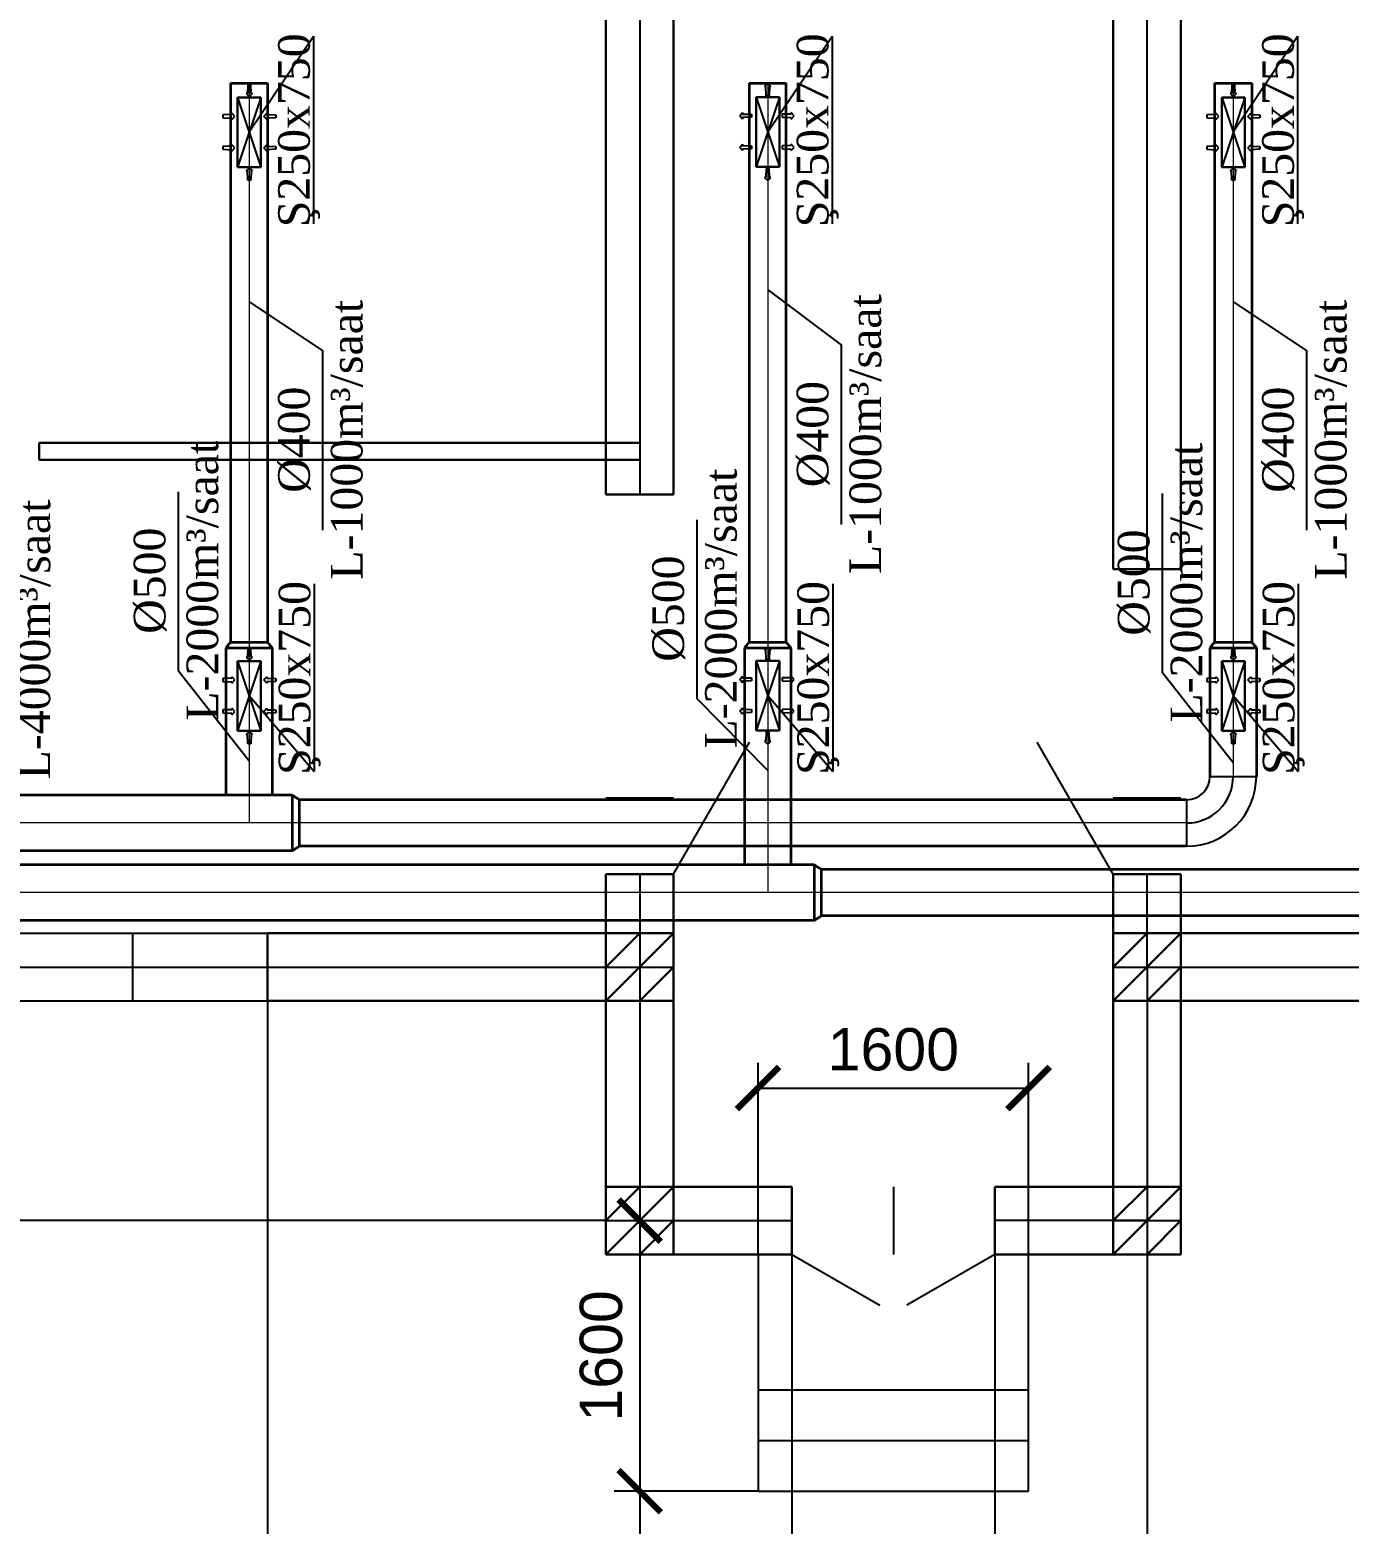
# Model space of a CAD drawing. Header units: inches. Extents: x 23 to 100097, y 11 to 104145.
# Drawn here: x 35734 to 43535, y 83926 to 92763 of the extents above; entities that cross this region are included whole.
import ezdxf

# ---------------------------------------------------------------- set-up
doc = ezdxf.new("R2010")
doc.units = ezdxf.units.IN
doc.header["$MEASUREMENT"] = 0
doc.layers.add('nad', color=1, linetype='Continuous', lineweight=9)
doc.layers.add('стены', color=42, linetype='Continuous', lineweight=40)
doc.layers.add('TEKST', color=7, linetype='Continuous')
doc.styles.add('ilqar text 001', font='', dxfattribs={"height": 300})
doc.styles.get("Standard").update_dxf_attribs({"font": 'arial.ttf'})
doc.styles.get('ilqar text 001').set_extended_font_data('A3 Times AzLat')
doc.dimstyles.new('ISO-25', dxfattribs={"dimtxt": 250, "dimasz": 250, "dimexe": 150, "dimexo": 0.625, "dimgap": 100, "dimtad": 1, "dimdec": 0, "dimtxsty": 'Standard', "dimblk": 'ARCHTICK', "dimcen": 2.5, "dimadec": 0, "dimazin": 0, "dimtfac": 1, "dimtdec": 0, "dimtmove": 0, "dimatfit": 3, "dimfxl": 1, "dimarcsym": 0})

# ---------------------------------------------------------------- blocks, each defined once
blk = doc.blocks.new('_ArchTick')
at = {"layer": 'nad', "color": 0, "const_width": 0.15}
blk.add_lwpolyline([(-0.5, -0.5), (0.5, 0.5)], dxfattribs=at)
blk = doc.blocks.new('*D164')
at = {"color": 0, "lineweight": -2, "transparency": 16777216}
for p, q in [((35539.5, 87019.8), (35539.5, 83044.3)), ((37139.5, 87019.8), (37139.5, 83044.3)), ((35539.5, 83194.3), (37139.5, 83194.3))]:
    blk.add_line(p, q, dxfattribs=at)
at = {"layer": 'Defpoints', "color": 0, "transparency": 16777216}
for p in [(35539.5, 87020.4), (37139.5, 87020.4), (37139.5, 83194.3)]:
    blk.add_point(p, dxfattribs=at)
at = {"color": 0, "lineweight": -2, "transparency": 16777216, "xscale": 250, "yscale": 250, "zscale": 250, "rotation": 180}
blk.add_blockref('_ArchTick', (35539.5, 83194.3), dxfattribs=at)
at = {"color": 0, "lineweight": -2, "transparency": 16777216, "xscale": 250, "yscale": 250, "zscale": 250}
blk.add_blockref('_ArchTick', (37139.5, 83194.3), dxfattribs=at)
at = {"color": 0, "transparency": 16777216, "insert": (36339.5, 83422), "char_height": 250, "attachment_point": 5}
blk.add_mtext('1600', dxfattribs=at)
blk = doc.blocks.new('*D165')
at = {"color": 0, "lineweight": -2, "transparency": 16777216}
for p, q in [((37139.5, 87019.8), (37139.5, 83044.3)), ((39339.5, 85719.8), (39339.5, 83044.3)), ((37139.5, 83194.3), (39339.5, 83194.3))]:
    blk.add_line(p, q, dxfattribs=at)
at = {"layer": 'Defpoints', "color": 0, "transparency": 16777216}
for p in [(37139.5, 87020.4), (39339.5, 85720.4), (39339.5, 83194.3)]:
    blk.add_point(p, dxfattribs=at)
at = {"color": 0, "lineweight": -2, "transparency": 16777216, "xscale": 250, "yscale": 250, "zscale": 250, "rotation": 180}
blk.add_blockref('_ArchTick', (37139.5, 83194.3), dxfattribs=at)
at = {"color": 0, "lineweight": -2, "transparency": 16777216, "xscale": 250, "yscale": 250, "zscale": 250}
blk.add_blockref('_ArchTick', (39339.5, 83194.3), dxfattribs=at)
at = {"color": 0, "transparency": 16777216, "insert": (38239.5, 83422), "char_height": 250, "attachment_point": 5}
blk.add_mtext('2200', dxfattribs=at)
blk = doc.blocks.new('*D166')
at = {"color": 0, "lineweight": -2, "transparency": 16777216}
for p, q in [((39339.5, 85719.8), (39339.5, 83044.3)), ((40239.5, 85519.8), (40239.5, 83044.3)), ((39339.5, 83194.3), (40239.5, 83194.3))]:
    blk.add_line(p, q, dxfattribs=at)
at = {"layer": 'Defpoints', "color": 0, "transparency": 16777216}
for p in [(39339.5, 85720.4), (40239.5, 85520.4), (40239.5, 83194.3)]:
    blk.add_point(p, dxfattribs=at)
at = {"color": 0, "lineweight": -2, "transparency": 16777216, "xscale": 250, "yscale": 250, "zscale": 250, "rotation": 180}
blk.add_blockref('_ArchTick', (39339.5, 83194.3), dxfattribs=at)
at = {"color": 0, "lineweight": -2, "transparency": 16777216, "xscale": 250, "yscale": 250, "zscale": 250}
blk.add_blockref('_ArchTick', (40239.5, 83194.3), dxfattribs=at)
at = {"color": 0, "transparency": 16777216, "insert": (39789.5, 83422), "char_height": 250, "attachment_point": 5}
blk.add_mtext('900', dxfattribs=at)
blk = doc.blocks.new('*D167')
at = {"color": 0, "lineweight": -2, "transparency": 16777216}
for p, q in [((40239.5, 85519.8), (40239.5, 83044.3)), ((41439.5, 85519.8), (41439.5, 83044.3)), ((40239.5, 83194.3), (41439.5, 83194.3))]:
    blk.add_line(p, q, dxfattribs=at)
at = {"layer": 'Defpoints', "color": 0, "transparency": 16777216}
for p in [(40239.5, 85520.4), (41439.5, 85520.4), (41439.5, 83194.3)]:
    blk.add_point(p, dxfattribs=at)
at = {"color": 0, "lineweight": -2, "transparency": 16777216, "xscale": 250, "yscale": 250, "zscale": 250, "rotation": 180}
blk.add_blockref('_ArchTick', (40239.5, 83194.3), dxfattribs=at)
at = {"color": 0, "lineweight": -2, "transparency": 16777216, "xscale": 250, "yscale": 250, "zscale": 250}
blk.add_blockref('_ArchTick', (41439.5, 83194.3), dxfattribs=at)
at = {"color": 0, "transparency": 16777216, "insert": (40839.5, 83422), "char_height": 250, "attachment_point": 5}
blk.add_mtext('1200', dxfattribs=at)
blk = doc.blocks.new('*D170')
at = {"color": 0, "lineweight": -2, "transparency": 16777216}
for p, q in [((39339.5, 85720.4), (39339.5, 84120.4)), ((39340.2, 85720.4), (39489.5, 85720.4)), ((40038.9, 84120.4), (39189.5, 84120.4))]:
    blk.add_line(p, q, dxfattribs=at)
at = {"layer": 'Defpoints', "color": 0, "transparency": 16777216}
for p in [(39339.5, 85720.4), (39339.5, 84120.4), (40039.5, 84120.4)]:
    blk.add_point(p, dxfattribs=at)
at = {"color": 0, "lineweight": -2, "transparency": 16777216, "xscale": 250, "yscale": 250, "zscale": 250}
for p, rotation in [((39339.5, 85720.4), 90), ((39339.5, 84120.4), 270)]:
    blk.add_blockref('_ArchTick', p, dxfattribs=dict(at, rotation=rotation))
at = {"color": 0, "transparency": 16777216, "insert": (39111.9, 84920.4), "char_height": 250, "attachment_point": 5, "rotation": 90}
blk.add_mtext('1600', dxfattribs=at)
blk = doc.blocks.new('*D171')
at = {"color": 0, "lineweight": -2, "transparency": 16777216}
for p, q in [((40039.5, 85721), (40039.5, 86654.5)), ((41639.5, 85721), (41639.5, 86654.5)), ((40039.5, 86504.5), (41639.5, 86504.5))]:
    blk.add_line(p, q, dxfattribs=at)
at = {"layer": 'Defpoints', "color": 0, "transparency": 16777216}
for p in [(41639.5, 86504.5), (40039.5, 85720.4), (41639.5, 85720.4)]:
    blk.add_point(p, dxfattribs=at)
at = {"color": 0, "lineweight": -2, "transparency": 16777216, "xscale": 250, "yscale": 250, "zscale": 250, "rotation": 180}
blk.add_blockref('_ArchTick', (40039.5, 86504.5), dxfattribs=at)
at = {"color": 0, "lineweight": -2, "transparency": 16777216, "xscale": 250, "yscale": 250, "zscale": 250}
blk.add_blockref('_ArchTick', (41639.5, 86504.5), dxfattribs=at)
at = {"color": 0, "transparency": 16777216, "insert": (40839.5, 86732.1), "char_height": 250, "attachment_point": 5}
blk.add_mtext('1600', dxfattribs=at)
blk = doc.blocks.new('*D172')
at = {"color": 0, "lineweight": -2, "transparency": 16777216}
for p, q in [((42339.5, 85719.8), (42339.5, 83044.3)), ((41439.5, 85519.8), (41439.5, 83044.3)), ((41439.5, 83194.3), (42339.5, 83194.3))]:
    blk.add_line(p, q, dxfattribs=at)
at = {"layer": 'Defpoints', "color": 0, "transparency": 16777216}
for p in [(42339.5, 85720.4), (41439.5, 85520.4), (42339.5, 83194.3)]:
    blk.add_point(p, dxfattribs=at)
at = {"color": 0, "lineweight": -2, "transparency": 16777216, "xscale": 250, "yscale": 250, "zscale": 250, "rotation": 180}
blk.add_blockref('_ArchTick', (41439.5, 83194.3), dxfattribs=at)
at = {"color": 0, "lineweight": -2, "transparency": 16777216, "xscale": 250, "yscale": 250, "zscale": 250}
blk.add_blockref('_ArchTick', (42339.5, 83194.3), dxfattribs=at)
at = {"color": 0, "transparency": 16777216, "insert": (41889.5, 83422), "char_height": 250, "attachment_point": 5}
blk.add_mtext('900', dxfattribs=at)
blk = doc.blocks.new('*D173')
at = {"color": 0, "lineweight": -2, "transparency": 16777216}
for p, q in [((44539.5, 87019.8), (44539.5, 83044.3)), ((42339.5, 85719.8), (42339.5, 83044.3)), ((42339.5, 83194.3), (44539.5, 83194.3))]:
    blk.add_line(p, q, dxfattribs=at)
at = {"layer": 'Defpoints', "color": 0, "transparency": 16777216}
for p in [(44539.5, 87020.4), (42339.5, 85720.4), (44539.5, 83194.3)]:
    blk.add_point(p, dxfattribs=at)
at = {"color": 0, "lineweight": -2, "transparency": 16777216, "xscale": 250, "yscale": 250, "zscale": 250, "rotation": 180}
blk.add_blockref('_ArchTick', (42339.5, 83194.3), dxfattribs=at)
at = {"color": 0, "lineweight": -2, "transparency": 16777216, "xscale": 250, "yscale": 250, "zscale": 250}
blk.add_blockref('_ArchTick', (44539.5, 83194.3), dxfattribs=at)
at = {"color": 0, "transparency": 16777216, "insert": (43439.5, 83422), "char_height": 250, "attachment_point": 5}
blk.add_mtext('2200', dxfattribs=at)
blk = doc.blocks.new('*D176')
at = {"color": 0, "lineweight": -2, "transparency": 16777216}
for p, q in [((33138.9, 87220.4), (31289.6, 87220.4)), ((31439.6, 87220.4), (31439.6, 85720.4)), ((39138.9, 85720.4), (31289.6, 85720.4))]:
    blk.add_line(p, q, dxfattribs=at)
at = {"layer": 'Defpoints', "color": 0, "transparency": 16777216}
for p in [(33139.5, 87220.4), (31439.6, 85720.4), (39139.5, 85720.4)]:
    blk.add_point(p, dxfattribs=at)
at = {"color": 0, "lineweight": -2, "transparency": 16777216, "xscale": 250, "yscale": 250, "zscale": 250}
for p, rotation in [((31439.6, 87220.4), 90), ((31439.6, 85720.4), 270)]:
    blk.add_blockref('_ArchTick', p, dxfattribs=dict(at, rotation=rotation))
at = {"color": 0, "transparency": 16777216, "insert": (31211.9, 86470.4), "char_height": 250, "attachment_point": 5, "rotation": 90}
blk.add_mtext('1500', dxfattribs=at)
blk = doc.blocks.new('111')
at = {"color": 3, "lineweight": -2}
for p, q in [((753755, -19780, 0), (753770, -19780, 0)), ((753789, -19811, 0), (753755, -19780, 0)), ((753770, -19780, 0), (753773, -19682, 0)), ((753773, -19682, 0), (753805, -19682, 0)), ((753824, -19780, 0), (753789, -19811, 0)), ((753805, -19682, 0), (753809, -19780, 0)), ((753809, -19780, 0), (753824, -19780, 0)), ((753504, -20013, 0), (753601, -20009, 0)), ((753504, -20045, 0), (753504, -20013, 0)), ((753601, -20048, 0), (753504, -20045, 0)), ((753601, -20009, 0), (753601, -19994, 0)), ((753601, -19994, 0), (753632, -20029, 0)), ((753632, -20029, 0), (753601, -20063, 0)), ((753601, -20063, 0), (753601, -20048, 0)), ((753976, -19994, 0), (753944, -20029, 0)), ((753944, -20029, 0), (753976, -20063, 0)), ((753976, -20009, 0), (753976, -19994, 0)), ((754073, -20013, 0), (753976, -20009, 0)), ((753976, -20048, 0), (754073, -20045, 0)), ((753976, -20063, 0), (753976, -20048, 0)), ((754073, -20045, 0), (754073, -20013, 0)), ((753504, -20352, 0), (753601, -20349, 0)), ((753504, -20384, 0), (753504, -20352, 0)), ((753601, -20387, 0), (753504, -20384, 0)), ((753601, -20349, 0), (753601, -20334, 0)), ((753601, -20334, 0), (753632, -20368, 0)), ((753632, -20368, 0), (753601, -20402, 0)), ((753601, -20402, 0), (753601, -20387, 0)), ((753976, -20334, 0), (753944, -20368, 0)), ((753944, -20368, 0), (753976, -20402, 0)), ((753976, -20349, 0), (753976, -20334, 0)), ((754073, -20352, 0), (753976, -20349, 0)), ((753976, -20387, 0), (754073, -20384, 0)), ((753976, -20402, 0), (753976, -20387, 0)), ((754073, -20384, 0), (754073, -20352, 0)), ((753789, -20582, 0), (753755, -20613, 0)), ((753824, -20613, 0), (753789, -20582, 0)), ((753755, -20613, 0), (753770, -20613, 0)), ((753770, -20613, 0), (753773, -20711, 0)), ((753773, -20711, 0), (753805, -20711, 0)), ((753805, -20711, 0), (753809, -20613, 0)), ((753809, -20613, 0), (753824, -20613, 0))]:
    blk.add_line(p, q, dxfattribs=at)
at = {"layer": 'стены', "color": 3, "lineweight": 30}
for p, q in [((753914, -19821, 0), (753664, -19821, 0)), ((753664, -19821, 0), (753664, -20571, 0)), ((753914, -20571, 0), (753914, -19821, 0)), ((753664, -20571, 0), (753914, -20571, 0))]:
    blk.add_line(p, q, dxfattribs=at)
at = {"layer": 'стены', "color": 3, "lineweight": -2}
for p, q in [((753914, -20571, 0), (753664, -19821, 0)), ((753664, -20571, 0), (753914, -19821, 0))]:
    blk.add_line(p, q, dxfattribs=at)
blk = doc.blocks.new('ADADADAD')
at = {"color": 5, "lineweight": -2}
for p, q in [((749438, -18128, 0), (749404, -18159, 0)), ((749404, -18159, 0), (749419, -18159, 0)), ((749419, -18159, 0), (749422, -18257, 0)), ((749473, -18159, 0), (749438, -18128, 0)), ((749454, -18257, 0), (749458, -18159, 0)), ((749458, -18159, 0), (749473, -18159, 0)), ((749422, -18257, 0), (749454, -18257, 0)), ((749186, -18449, 0), (749155, -18483, 0)), ((749155, -18483, 0), (749186, -18517, 0)), ((749186, -18464, 0), (749186, -18449, 0)), ((749283, -18467, 0), (749186, -18464, 0)), ((749283, -18499, 0), (749283, -18467, 0)), ((749612, -18467, 0), (749709, -18464, 0)), ((749612, -18499, 0), (749612, -18467, 0)), ((749709, -18464, 0), (749709, -18449, 0)), ((749709, -18449, 0), (749740, -18483, 0)), ((749740, -18483, 0), (749709, -18517, 0)), ((749186, -18502, 0), (749283, -18499, 0)), ((749186, -18517, 0), (749186, -18502, 0)), ((749709, -18502, 0), (749612, -18499, 0)), ((749709, -18517, 0), (749709, -18502, 0)), ((749186, -18788, 0), (749155, -18823, 0)), ((749186, -18803, 0), (749186, -18788, 0)), ((749283, -18807, 0), (749186, -18803, 0)), ((749283, -18839, 0), (749283, -18807, 0)), ((749612, -18807, 0), (749709, -18803, 0)), ((749612, -18839, 0), (749612, -18807, 0)), ((749709, -18803, 0), (749709, -18788, 0)), ((749709, -18788, 0), (749740, -18823, 0)), ((749155, -18823, 0), (749186, -18857, 0)), ((749186, -18842, 0), (749283, -18839, 0)), ((749186, -18857, 0), (749186, -18842, 0)), ((749709, -18842, 0), (749612, -18839, 0)), ((749740, -18823, 0), (749709, -18857, 0)), ((749709, -18857, 0), (749709, -18842, 0)), ((749404, -19137, 0), (749419, -19137, 0)), ((749438, -19168, 0), (749404, -19137, 0)), ((749419, -19137, 0), (749422, -19039, 0)), ((749422, -19039, 0), (749454, -19039, 0)), ((749473, -19137, 0), (749438, -19168, 0)), ((749454, -19039, 0), (749458, -19137, 0)), ((749458, -19137, 0), (749473, -19137, 0))]:
    blk.add_line(p, q, dxfattribs=at)
at = {"layer": 'стены', "color": 5, "lineweight": 30}
for p, q in [((749563, -18275, 0), (749313, -18275, 0)), ((749313, -18275, 0), (749313, -19025, 0)), ((749563, -19025, 0), (749563, -18275, 0)), ((749313, -19025, 0), (749563, -19025, 0))]:
    blk.add_line(p, q, dxfattribs=at)
at = {"layer": 'стены', "color": 5, "lineweight": -2}
for p, q in [((749563, -19025, 0), (749313, -18275, 0)), ((749313, -19025, 0), (749563, -18275, 0))]:
    blk.add_line(p, q, dxfattribs=at)

msp = doc.modelspace()

# ---------------------------------------------------------------- linework, layer by layer
at = {"lineweight": 30}
for p, q in [((39139.5, 96631.5), (39139.5, 90014.1)), ((39539.5, 96631.5), (39539.5, 90014.1)), ((42139.5, 89573.3), (42139.5, 96631.5)), ((42539.5, 89573.3), (42539.5, 96631.5)), ((39339.5, 90320.4), (35789.5, 90320.4)), ((35789.5, 90320.4), (35789.5, 90220.4)), ((39339.5, 90220.4), (35789.5, 90220.4)), ((39139.5, 90014.1), (39539.5, 90014.1)), ((42139.5, 89573.3), (42539.5, 89573.3)), ((39139.5, 87770.4), (39139.5, 87220.4)), ((39139.5, 87770.4), (39539.5, 87770.4)), ((39539.5, 87770.4), (39539.5, 87220.4)), ((42139.5, 87220.4), (42139.5, 87770.4)), ((42139.5, 87770.4), (42539.5, 87770.4)), ((42539.5, 87220.4), (42539.5, 87770.4)), ((37139.5, 87420.4), (39539.5, 87420.4)), ((37139.5, 87420.4), (37139.5, 87020.4)), ((39539.5, 87420.4), (39139.5, 87020.4)), ((39139.5, 87220.4), (39339.5, 87420.4)), ((42139.5, 87420.4), (44539.5, 87420.4)), ((42539.5, 87420.4), (42139.5, 87020.4)), ((42139.5, 87220.4), (42339.5, 87420.4)), ((39139.5, 87220.4), (39139.5, 85720.4)), ((39339.5, 87020.4), (39539.5, 87220.4)), ((39539.5, 87220.4), (39539.5, 85720.4)), ((42139.5, 87220.4), (42139.5, 85720.4)), ((42339.5, 87020.4), (42539.5, 87220.4)), ((42539.5, 87220.4), (42539.5, 85720.4)), ((37139.5, 87020.4), (39539.5, 87020.4)), ((42139.5, 87020.4), (44539.5, 87020.4)), ((39539.5, 85920.4), (39139.5, 85520.4)), ((39139.5, 85720.4), (39339.5, 85920.4)), ((39339.5, 85920.4), (40239.5, 85920.4)), ((40239.5, 85920.4), (40239.5, 85520.4)), ((42339.5, 85920.4), (41439.5, 85920.4)), ((41439.5, 85920.4), (41439.5, 85520.4)), ((42539.5, 85920.4), (42139.5, 85520.4)), ((42139.5, 85720.4), (42339.5, 85920.4)), ((39339.5, 85520.4), (39539.5, 85720.4)), ((42339.5, 85520.4), (42539.5, 85720.4)), ((39339.5, 85520.4), (40239.5, 85520.4)), ((42339.5, 85520.4), (41439.5, 85520.4))]:
    msp.add_line(p, q, dxfattribs=at)
for p, q in [((39339.5, 96631.5), (39339.5, 90014.1)), ((42339.5, 89573.3), (42339.5, 96631.5)), ((39539.5, 87770.4), (39989.5, 88549.8)), ((42139.5, 87770.4), (41689.5, 88549.8)), ((39139.5, 88220.4), (39539.5, 88220.4)), ((42139.5, 88220.4), (42539.5, 88220.4)), ((39339.5, 87770.4), (39339.5, 87220.4)), ((42339.5, 87220.4), (42339.5, 87770.4)), ((35539.5, 87420.4), (37139.5, 87420.4)), ((36339.5, 87420.4), (36339.5, 87020.4)), ((35539.5, 87220.4), (37139.5, 87220.4)), ((37139.5, 87220.4), (39539.5, 87220.4)), ((39339.5, 87220.4), (39339.5, 85720.4)), ((42139.5, 87220.4), (44539.5, 87220.4)), ((42339.5, 87220.4), (42339.5, 85720.4)), ((35539.5, 87020.4), (37139.5, 87020.4)), ((40839.5, 85920.4), (40839.5, 85520.4)), ((39139.5, 85720.4), (39539.5, 85720.4)), ((39339.5, 85720.4), (40239.5, 85720.4)), ((40039.5, 85520.4), (40039.5, 85720.4)), ((42339.5, 85720.4), (41439.5, 85720.4)), ((41639.5, 85520.4), (41639.5, 85720.4)), ((42139.5, 85720.4), (42539.5, 85720.4)), ((40039.5, 85520.4), (40039.5, 84120.4)), ((40239.5, 85520.4), (40759.1, 85220.4)), ((41439.5, 85520.4), (40919.9, 85220.4)), ((41639.5, 84120.4), (41639.5, 85520.4)), ((40039.5, 84720.4), (41639.5, 84720.4)), ((40039.5, 84420.4), (41639.5, 84420.4)), ((40039.5, 84120.4), (41639.5, 84120.4))]:
    msp.add_line(p, q)
at = {"color": 1}
for p, q in [((37029.8, 92160, 0), (37411.1, 92725.4, 0.6)), ((37411.1, 92725.4, 0.6), (37411.1, 91616.1, 0.6)), ((40096.6, 92160), (40477.9, 92725.4, 0.6)), ((40477.9, 92725.4, 0.6), (40477.9, 91616.1, 0.6)), ((42848.7, 92160, 0), (43230, 92725.4, 0.6)), ((43230, 92725.4, 0.6), (43230, 91616.1, 0.6)), ((37414.4, 89486.3, 0.6), (37414.4, 88377, 0.6)), ((40481.2, 89486.3, 0.6), (40481.2, 88377, 0.6)), ((43233.3, 89486.3, 0.6), (43233.3, 88377, 0.6)), ((37029.8, 88826.5, 0), (37414.4, 88377, 0.6)), ((40096.6, 88826.5), (40481.2, 88377, 0.6)), ((42848.7, 88826.5, 0), (43233.3, 88377, 0.6))]:
    msp.add_line(p, q, dxfattribs=at)
at = {"color": 3, "lineweight": 0, "ltscale": 30}
for p, q in [((37029.8, 92448.6, 0), (37029.8, 88072.3, 0)), ((42848.7, 92448.6, 0), (42848.7, 88347, 0)), ((42574, 88072.3), (33087.2, 88072.3))]:
    msp.add_line(p, q, dxfattribs=at)
at = {"color": 5, "lineweight": 0, "ltscale": 30}
for p, q in [((40096.6, 92448.6), (40096.6, 87660.2)), ((45135.8, 87660.2), (33087.2, 87660.2))]:
    msp.add_line(p, q, dxfattribs=at)
at = {"color": 5}
for p, q in [((40096.6, 91225.9), (40533, 90897.9, 0)), ((40533, 89837.5, 0), (40533, 90897.9, 0)), ((39679, 88805.7, 0), (39679, 89866.1, 0)), ((40096.6, 88383.4), (39679, 88805.7, 0))]:
    msp.add_line(p, q, dxfattribs=at)
at = {"color": 3}
for p, q in [((37029.8, 91154.5, 0), (37466.2, 90865, 0)), ((42848.7, 91154.5, 0), (43285.1, 90865, 0)), ((37466.2, 89804.5, 0), (37466.2, 90865, 0)), ((43285.1, 89804.5, 0), (43285.1, 90865, 0)), ((36612.7, 88970.5, 0), (36612.7, 90031, 0)), ((42431.6, 88959.5, 0), (42431.6, 90020, 0)), ((37029.8, 88438.3, 0), (36612.7, 88970.5, 0)), ((42848.7, 88427.3, 0), (42431.6, 88959.5, 0))]:
    msp.add_line(p, q, dxfattribs=at)
at = {"color": 3, "ltscale": 500}
for p, q in [((42711.3, 88347, 0), (42986.1, 88347, 0)), ((42574, 88209.6, 0), (42574, 87934.9, 0))]:
    msp.add_line(p, q, dxfattribs=at)
at = {"lineweight": 30}
for points in [[(39139.5, 87020.4), (39539.5, 87020.4), (39539.5, 87420.4), (39139.5, 87420.4)], [(42139.5, 87020.4), (42539.5, 87020.4), (42539.5, 87420.4), (42139.5, 87420.4)], [(39139.5, 85520.4), (39539.5, 85520.4), (39539.5, 85920.4), (39139.5, 85920.4)], [(42139.5, 85520.4), (42539.5, 85520.4), (42539.5, 85920.4), (42139.5, 85920.4)]]:
    msp.add_lwpolyline(points, close=True, dxfattribs=at)
at = {"color": 3, "ltscale": 500}
for radius in [137.4, 412.1, 274.7]:
    msp.add_arc((42574, 88347, 0), radius, 270, 0, dxfattribs=at)
at = {"layer": 'TEKST', "color": 3, "lineweight": 35, "ltscale": 0.95}
for p, q in [((36919.9, 92448.6, 0), (36919.9, 89142, 0)), ((36919.9, 92448.6, 0), (37139.7, 92448.6, 0)), ((37139.7, 92448.6, 0), (37139.7, 89142, 0)), ((42738.8, 92448.6, 0), (42738.8, 89142, 0)), ((42738.8, 92448.6, 0), (42958.6, 92448.6, 0)), ((42958.6, 92448.6, 0), (42958.6, 89142, 0)), ((36919.9, 89142, 0), (36892.4, 89108.2, 0)), ((36892.4, 89108.2, 0), (36892.4, 88237.1, 0)), ((36892.4, 89108.2, 0), (37167.1, 89108.2, 0)), ((36919.9, 89142, 0), (37139.7, 89142, 0)), ((37139.7, 89142, 0), (37167.1, 89108.2, 0)), ((37167.1, 89108.2, 0), (37167.1, 88237.1, 0)), ((42738.8, 89142, 0), (42711.3, 89108.2, 0)), ((42711.3, 89108.2, 0), (42711.3, 88347, 0)), ((42711.3, 89108.2, 0), (42986.1, 89108.2, 0)), ((42738.8, 89142, 0), (42958.6, 89142, 0)), ((42958.6, 89142, 0), (42986.1, 89108.2, 0)), ((42986.1, 89108.2, 0), (42986.1, 88347, 0)), ((37284.7, 88237.1, 0), (33087.2, 88237.1, 0)), ((37284.7, 88237.1), (37284.7, 87907.4)), ((37328.7, 88209.6, 0), (37284.7, 88237.1)), ((42574, 88209.6, 0), (37328.7, 88209.6, 0)), ((37328.7, 87934.9, 0), (37328.7, 88209.6, 0)), ((37328.7, 87934.9, 0), (37284.7, 87907.4)), ((42574, 87934.9, 0), (37328.7, 87934.9, 0)), ((37284.7, 87907.4), (33087.2, 87907.4, 0))]:
    msp.add_line(p, q, dxfattribs=at)
at = {"layer": 'TEKST', "color": 5, "lineweight": 35, "ltscale": 0.95}
for p, q in [((39986.7, 92448.6, 0), (39986.7, 89142, 0)), ((39986.7, 92448.6, 0), (40206.5, 92448.6, 0)), ((40206.5, 89142, 0), (40206.5, 92448.6, 0)), ((39986.7, 89142, 0), (39959.2, 89108.2, 0)), ((39959.2, 89108.2, 0), (39959.2, 87825, 0)), ((39959.2, 89108.2, 0), (40233.9, 89108.2, 0)), ((39986.7, 89142, 0), (40206.5, 89142, 0)), ((40206.5, 89142, 0), (40233.9, 89108.2, 0)), ((40233.9, 89108.2, 0), (40233.9, 87825, 0)), ((40371.3, 87825), (33087.2, 87825)), ((40371.3, 87825), (40371.3, 87495.4)), ((40415.2, 87797.6, 0), (40371.3, 87825)), ((45997, 87797.6, 0), (40415.2, 87797.6, 0)), ((40415.2, 87522.9, 0), (40415.2, 87797.6, 0)), ((40371.3, 87495.4, 0), (33087.2, 87495.4, 0)), ((40415.2, 87522.9, 0), (40371.3, 87495.4)), ((45997, 87522.9, 0), (40415.2, 87522.9, 0))]:
    msp.add_line(p, q, dxfattribs=at)

# ---------------------------------------------------------------- block references
at = {"xscale": 0.5494108037603208, "yscale": 0.5494108037603208, "zscale": 0.5494108037603208, "rotation": 180}
for name, p in [('111', (451170.7, 81061.2, 0)), ('ADADADAD', (451846.1, 81913.3, 0)), ('111', (456989.6, 81061.2, 0)), ('111', (451170.7, 77727.7, 0)), ('ADADADAD', (451846.1, 78579.7, 0)), ('111', (456989.6, 77727.7, 0))]:
    msp.add_blockref(name, p, dxfattribs=at)

# ---------------------------------------------------------------- texts
at = {"color": 1, "char_height": 187.1659, "width": 2663.475, "attachment_point": 8, "rotation": 89.99991, "style": 'ilqar text 001'}
for insert in [(37449.7, 92169, 0), (40516.5, 92169, 0), (43268.6, 92169, 0), (37453, 88930, 0), (40519.8, 88930, 0), (43271.9, 88930, 0)]:
    msp.add_mtext('{\\fTimes New Roman|b0|i0|c238|p18;Ş\\fTimes New Roman|b0|i0|c0|p18;25\\fTimes New Roman|b0|i0|c238|p18;0x\\fTimes New Roman|b0|i0|c0|p18;75\\fTimes New Roman|b0|i0|c238|p18;0}', dxfattribs=dict(at, insert=insert))
at = {"color": 3, "char_height": 187.1659, "width": 2663.475, "attachment_point": 8, "rotation": 89.99991, "style": 'ilqar text 001'}
for s, insert in [('{\\fTimes New Roman|b0|i0|c0|p18;%%C400\\P\\fTimes New Roman|b0|i0|c238|p18;L-\\fTimes New Roman|b0|i0|c0|p18;1000\\fTimes New Roman|b0|i0|c238|p18;m³/saat}', (37703.4, 90339.2, 0)), ('{\\fTimes New Roman|b0|i0|c0|p18;%%C400\\P\\fTimes New Roman|b0|i0|c238|p18;L-\\fTimes New Roman|b0|i0|c0|p18;1000\\fTimes New Roman|b0|i0|c238|p18;m³/saat}', (43522.3, 90339.2, 0)), ('{\\fTimes New Roman|b0|i0|c0|p18;%%C500\\P\\fTimes New Roman|b0|i0|c238|p18;L-\\fTimes New Roman|b0|i0|c0|p18;2000\\fTimes New Roman|b0|i0|c238|p18;m³/saat}', (36849.8, 89505.2, 0)), ('{\\fTimes New Roman|b0|i0|c0|p18;%%C500\\P\\fTimes New Roman|b0|i0|c238|p18;L-\\fTimes New Roman|b0|i0|c0|p18;2000\\fTimes New Roman|b0|i0|c238|p18;m³/saat}', (42668.7, 89494.2, 0))]:
    msp.add_mtext(s, dxfattribs=dict(at, insert=insert))
at = {"color": 5, "char_height": 187.1659, "width": 2663.475, "attachment_point": 8, "rotation": 89.99991, "style": 'ilqar text 001'}
for s, insert in [('{\\fTimes New Roman|b0|i0|c0|p18;%%C400\\P\\fTimes New Roman|b0|i0|c238|p18;L-\\fTimes New Roman|b0|i0|c0|p18;1000\\fTimes New Roman|b0|i0|c238|p18;m³/saat}', (40770.2, 90372.2, 0)), ('{\\fTimes New Roman|b0|i0|c0|p18;%%C500\\P\\fTimes New Roman|b0|i0|c238|p18;L-\\fTimes New Roman|b0|i0|c0|p18;2000\\fTimes New Roman|b0|i0|c238|p18;m³/saat}', (39916.2, 89340.4, 0)), ('{\\fTimes New Roman|b0|i0|c0|p18;%%C600\\P\\fTimes New Roman|b0|i0|c238|p18;L-\\fTimes New Roman|b0|i0|c0|p18;4000\\fTimes New Roman|b0|i0|c238|p18;m³/saat}', (35856.3, 89157.9, 0))]:
    msp.add_mtext(s, dxfattribs=dict(at, insert=insert))

# ---------------------------------------------------------------- dimensions: what is measured, and where the dimension line sits
dim = msp.add_linear_dim(base=(31439.6, 85720.4), p1=(33139.5, 87220.4), p2=(39139.5, 85720.4), angle=90, dimstyle='ISO-25', override={"dimtmove": 1})
dim.commit()
dim.dimension.update_dxf_attribs({"geometry": '*D176', "text_midpoint": (31211.9, 86470.4)})
for base, p1, p2, picture, middle in [((37139.5, 83194.3), (35539.5, 87020.4), (37139.5, 87020.4), '*D164', (36339.5, 83422)), ((39339.5, 83194.3), (37139.5, 87020.4), (39339.5, 85720.4), '*D165', (38239.5, 83422)), ((44539.5, 83194.3), (42339.5, 85720.4), (44539.5, 87020.4), '*D173', (43439.5, 83422)), ((40239.5, 83194.3), (39339.5, 85720.4), (40239.5, 85520.4), '*D166', (39789.5, 83422)), ((42339.5, 83194.3), (41439.5, 85520.4), (42339.5, 85720.4), '*D172', (41889.5, 83422)), ((41439.5, 83194.3), (40239.5, 85520.4), (41439.5, 85520.4), '*D167', (40839.5, 83422))]:
    dim = msp.add_linear_dim(base=base, p1=p1, p2=p2, dimstyle='ISO-25', override={"dimtmove": 1})
    dim.commit()
    dim.dimension.update_dxf_attribs({"geometry": picture, "text_midpoint": middle})
dim = msp.add_linear_dim(base=(41639.5, 86504.5), p1=(40039.5, 85720.4), p2=(41639.5, 85720.4), dimstyle='ISO-25')
dim.commit()
dim.dimension.update_dxf_attribs({"geometry": '*D171', "text_midpoint": (40839.5, 86732.1)})
dim = msp.add_linear_dim(base=(39339.5, 84120.4), p1=(39339.5, 85720.4), p2=(40039.5, 84120.4), angle=90, dimstyle='ISO-25')
dim.commit()
dim.dimension.update_dxf_attribs({"geometry": '*D170', "text_midpoint": (39111.9, 84920.4)})

doc.saveas('drawing.dxf')
